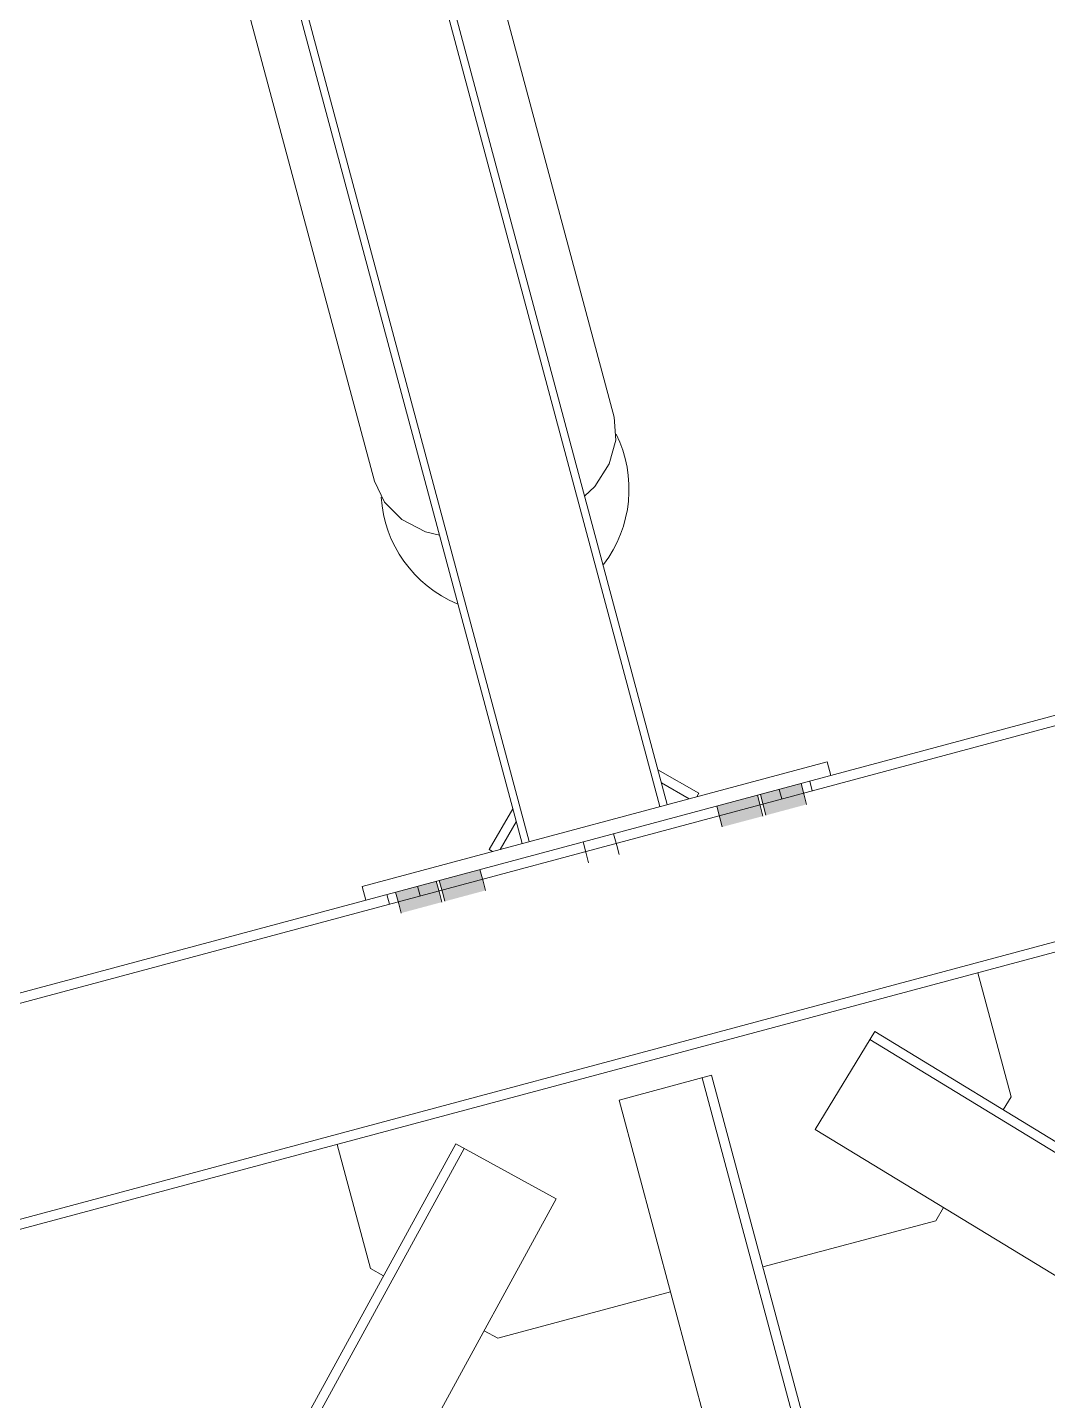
# Model space of a CAD drawing. Header units: millimetres. Extents: x -753 to 90, y 56274 to 56868.
# Drawn here: x -555.93 to -542.36, y 56686.3 to 56704.56 of the extents above; entities that cross this region are included whole.
import ezdxf

# ---------------------------------------------------------------- set-up
doc = ezdxf.new("R2010")
doc.units = ezdxf.units.MM
doc.linetypes.add('XKITLINE00', pattern=[0])
doc.linetypes.add('XKITLINE02', pattern=[4, 2, -2])
doc.layers.add('Parafuso', color=3, linetype='Continuous', lineweight=0)
doc.layers.add('Peça', color=2, linetype='Continuous', lineweight=0)

# ---------------------------------------------------------------- blocks, each defined once
blk = doc.blocks.new('*A625')
at = {"layer": 'Peça', "color": 1, "linetype": 'XKITLINE00', "lineweight": 0}
for p, q in [((-400.079, 56733.508), (-663.982, 56662.797)), ((-663.982, 56662.66), (-400.045, 56733.38)), ((-663.982, 56659.786), (-399.326, 56730.699)), ((-663.982, 56659.65), (-399.292, 56730.572))]:
    blk.add_line(p, q, dxfattribs=at)
blk = doc.blocks.new('*A649')
at = {"layer": 'Peça', "color": 1, "linetype": 'XKITLINE00', "lineweight": 0}
for start, end in [(322.6823, 26.3736), (183.6257, 247.317)]:
    blk.add_arc((-549.58, 56698.42), 1.65, start, end, dxfattribs=at)
blk = doc.blocks.new('*A654')
at = {"layer": 'Parafuso', "color": 7, "linetype": 'XKITLINE02', "lineweight": 0}
for p, q in [((-545.527, 56694.536), (-545.493, 56694.409)), ((-545.933, 56694.428), (-545.899, 56694.3)), ((-551.149, 56693.03), (-551.115, 56692.902)), ((-550.743, 56693.139), (-550.709, 56693.011))]:
    blk.add_line(p, q, dxfattribs=at)
blk = doc.blocks.new('*A729')
at = {"layer": 'Peça', "color": 1, "linetype": 'XKITLINE00', "lineweight": 0}
for p, q in [((-548.061, 56690.296), (-546.834, 56690.625)), ((-542.403, 56674.088), (-546.834, 56690.625)), ((-542.526, 56674.055), (-546.957, 56690.592)), ((-543.63, 56673.759), (-548.061, 56690.296)), ((-543.63, 56673.759), (-542.403, 56674.088))]:
    blk.add_line(p, q, dxfattribs=at)
blk = doc.blocks.new('*A731')
at = {"layer": 'Peça', "color": 1, "linetype": 'XKITLINE00', "lineweight": 0}
for p, q in [((-550.235, 56689.714), (-560.886, 56670.225)), ((-548.897, 56688.983), (-550.235, 56689.714)), ((-560.774, 56670.164), (-550.123, 56689.653)), ((-548.897, 56688.983), (-559.548, 56669.494))]:
    blk.add_line(p, q, dxfattribs=at)
blk = doc.blocks.new('*A732')
at = {"layer": 'Peça', "color": 1, "linetype": 'XKITLINE00', "lineweight": 0}
for p, q in [((-545.453, 56689.905), (-544.661, 56691.207)), ((-525.693, 56679.655), (-544.661, 56691.207)), ((-544.727, 56691.099), (-525.759, 56679.546)), ((-526.485, 56678.353), (-545.453, 56689.905)), ((-526.485, 56678.353), (-525.693, 56679.655))]:
    blk.add_line(p, q, dxfattribs=at)
blk = doc.blocks.new('*A766')
at = {"layer": 'Peça', "color": 1, "linetype": 'XKITLINE00', "lineweight": 0}
for p, q in [((-545.296, 56694.795), (-551.478, 56693.138)), ((-545.247, 56694.611), (-545.296, 56694.795)), ((-551.429, 56692.955), (-551.478, 56693.138))]:
    blk.add_line(p, q, dxfattribs=at)
blk = doc.blocks.new('*A767')
at = {"layer": 'Peça', "color": 1, "linetype": 'XKITLINE00', "lineweight": 0}
for p, q in [((-551.217, 56708.391), (-551.313, 56708.366)), ((-551.313, 56708.366), (-547.518, 56694.2)), ((-551.217, 56708.391), (-547.421, 56694.225)), ((-553.149, 56707.874), (-553.052, 56707.9)), ((-553.149, 56707.874), (-549.353, 56693.708)), ((-553.052, 56707.9), (-549.256, 56693.734)), ((-552.924, 56707.422), (-551.185, 56707.887))]:
    blk.add_line(p, q, dxfattribs=at)
blk = doc.blocks.new('*A768')
at = {"layer": 'Peça', "color": 1, "linetype": 'XKITLINE00', "lineweight": 0}
for p, q in [((-552.221, 56708.276), (-551.798, 56708.348)), ((-551.798, 56708.348), (-551.384, 56708.338)), ((-551.384, 56708.338), (-551.301, 56708.318)), ((-552.623, 56708.127), (-552.221, 56708.276)), ((-551.19, 56708.292), (-551.006, 56708.248)), ((-551.006, 56708.248), (-550.69, 56708.082)), ((-552.978, 56707.911), (-552.623, 56708.127)), ((-550.69, 56708.082), (-550.458, 56707.853)), ((-553.04, 56707.853), (-552.978, 56707.911)), ((-550.458, 56707.853), (-550.325, 56707.576)), ((-553.45, 56707.343), (-553.26, 56707.644)), ((-553.26, 56707.644), (-553.122, 56707.774)), ((-550.325, 56707.576), (-550.302, 56707.27)), ((-548.129, 56699.38), (-550.325, 56707.576)), ((-553.537, 56707.028), (-553.45, 56707.343)), ((-550.302, 56707.27), (-550.388, 56706.955)), ((-553.513, 56706.722), (-553.537, 56707.028)), ((-550.388, 56706.955), (-550.579, 56706.654)), ((-553.381, 56706.445), (-553.513, 56706.722)), ((-551.317, 56698.526), (-553.513, 56706.722)), ((-550.579, 56706.654), (-550.716, 56706.523)), ((-553.148, 56706.216), (-553.381, 56706.445)), ((-552.833, 56706.05), (-553.148, 56706.216)), ((-552.648, 56706.006), (-552.833, 56706.05)), ((-548.105, 56699.074), (-548.129, 56699.38)), ((-548.192, 56698.759), (-548.105, 56699.074)), ((-548.383, 56698.458), (-548.192, 56698.759)), ((-551.317, 56698.526), (-551.184, 56698.249)), ((-548.52, 56698.327), (-548.383, 56698.458)), ((-551.184, 56698.249), (-550.952, 56698.019)), ((-550.952, 56698.019), (-550.637, 56697.854)), ((-550.637, 56697.854), (-550.452, 56697.81))]:
    blk.add_line(p, q, dxfattribs=at)
blk = doc.blocks.new('*A769')
at = {"layer": 'Parafuso', "color": 7, "linetype": 'XKITLINE02', "lineweight": 0}
for p, q in [((-545.527, 56694.536), (-545.493, 56694.409)), ((-545.933, 56694.428), (-545.899, 56694.3)), ((-551.149, 56693.03), (-551.115, 56692.902)), ((-550.743, 56693.139), (-550.709, 56693.011))]:
    blk.add_line(p, q, dxfattribs=at)
blk = doc.blocks.new('*A773')
at = {"layer": 'Peça', "color": 1, "linetype": 'XKITLINE00', "lineweight": 0}
for p, q in [((-547.545, 56694.689), (-547.003, 56694.376)), ((-547.499, 56694.516), (-547.131, 56694.303)), ((-547.003, 56694.376), (-547.03, 56694.33)), ((-549.79, 56693.629), (-549.477, 56694.171)), ((-549.643, 56693.63), (-549.431, 56693.998)), ((-549.744, 56693.603), (-549.79, 56693.629))]:
    blk.add_line(p, q, dxfattribs=at)
blk = doc.blocks.new('*A847')
at = {"layer": 'Parafuso'}
for points in [[(-550.411, 56693.062), (-550.453, 56693.216), (-549.912, 56693.361), (-549.87, 56693.207)], [(-550.993, 56692.906), (-551.034, 56693.061), (-550.493, 56693.206), (-550.452, 56693.051)], [(-550.378, 56692.939), (-550.411, 56693.062), (-549.87, 56693.207), (-549.838, 56693.084)], [(-550.96, 56692.783), (-550.993, 56692.906), (-550.452, 56693.051), (-550.419, 56692.928)]]:
    blk.add_hatch(color=7, dxfattribs=at).paths.add_polyline_path(points, flags=17)
at = {"layer": 'Parafuso', "color": 7, "linetype": 'XKITLINE00', "lineweight": 0}
for p, q in [((-549.912, 56693.361), (-549.87, 56693.207)), ((-550.493, 56693.206), (-550.452, 56693.051)), ((-550.453, 56693.216), (-550.411, 56693.062)), ((-549.87, 56693.207), (-549.838, 56693.084)), ((-551.034, 56693.061), (-550.993, 56692.906)), ((-550.452, 56693.051), (-550.419, 56692.928)), ((-550.411, 56693.062), (-550.378, 56692.939)), ((-550.993, 56692.906), (-550.96, 56692.783))]:
    blk.add_line(p, q, dxfattribs=at)
blk = doc.blocks.new('*A891')
at = {"layer": 'Peça', "color": 1, "linetype": 'XKITLINE00', "lineweight": 0}
for p, q in [((-542.849, 56690.337), (-543.291, 56691.988)), ((-542.953, 56690.167), (-542.849, 56690.337)), ((-551.812, 56689.705), (-551.369, 56688.054)), ((-543.851, 56688.691), (-543.745, 56688.865)), ((-546.151, 56688.075), (-543.851, 56688.691)), ((-551.369, 56688.054), (-551.194, 56687.958)), ((-549.677, 56687.13), (-547.378, 56687.746)), ((-549.857, 56687.228), (-549.677, 56687.13))]:
    blk.add_line(p, q, dxfattribs=at)
blk = doc.blocks.new('*A1144')
at = {"layer": 'Parafuso', "color": 7, "linetype": 'XKITLINE02', "lineweight": 0}
for p, q in [((-548.541, 56693.729), (-548.499, 56693.574)), ((-548.541, 56693.729), (-548.499, 56693.574)), ((-548.135, 56693.837), (-548.094, 56693.683)), ((-548.135, 56693.837), (-548.094, 56693.683)), ((-548.499, 56693.574), (-548.467, 56693.451)), ((-548.499, 56693.574), (-548.467, 56693.451)), ((-548.094, 56693.683), (-548.061, 56693.56)), ((-548.094, 56693.683), (-548.061, 56693.56))]:
    blk.add_line(p, q, dxfattribs=at)
blk = doc.blocks.new('*A1145')
at = {"layer": 'Parafuso', "color": 7, "linetype": 'XKITLINE02', "lineweight": 0}
for p, q in [((-548.541, 56693.729), (-548.499, 56693.574)), ((-548.541, 56693.729), (-548.499, 56693.574)), ((-548.135, 56693.837), (-548.094, 56693.683)), ((-548.135, 56693.837), (-548.094, 56693.683)), ((-548.499, 56693.574), (-548.467, 56693.451)), ((-548.499, 56693.574), (-548.467, 56693.451)), ((-548.094, 56693.683), (-548.061, 56693.56)), ((-548.094, 56693.683), (-548.061, 56693.56))]:
    blk.add_line(p, q, dxfattribs=at)
blk = doc.blocks.new('*A1156')
at = {"layer": 'Parafuso'}
for points in [[(-545.642, 56694.505), (-545.601, 56694.351), (-546.141, 56694.206), (-546.183, 56694.361)], [(-546.223, 56694.35), (-546.182, 56694.195), (-546.723, 56694.05), (-546.764, 56694.205)], [(-545.601, 56694.351), (-545.568, 56694.228), (-546.108, 56694.083), (-546.141, 56694.206)], [(-546.182, 56694.195), (-546.149, 56694.072), (-546.69, 56693.928), (-546.723, 56694.05)]]:
    blk.add_hatch(color=7, dxfattribs=at).paths.add_polyline_path(points, flags=17)
at = {"layer": 'Parafuso', "color": 7, "linetype": 'XKITLINE00', "lineweight": 0}
for p, q in [((-545.642, 56694.505), (-545.601, 56694.351)), ((-546.223, 56694.35), (-546.182, 56694.195)), ((-546.183, 56694.361), (-546.141, 56694.206)), ((-545.601, 56694.351), (-545.568, 56694.228)), ((-546.764, 56694.205), (-546.723, 56694.05)), ((-546.182, 56694.195), (-546.149, 56694.072)), ((-546.141, 56694.206), (-546.108, 56694.083)), ((-546.723, 56694.05), (-546.69, 56693.928))]:
    blk.add_line(p, q, dxfattribs=at)

msp = doc.modelspace()

# ---------------------------------------------------------------- block references
at = {"lineweight": 0}
for name in ['*A625', '*A768', '*A767', '*A649', '*A766', '*A773', '*A654', '*A769', '*A1156', '*A1144', '*A1145', '*A847', '*A891', '*A732', '*A729', '*A731']:
    msp.add_blockref(name, (0, 0), dxfattribs=at)

doc.saveas('drawing.dxf')
